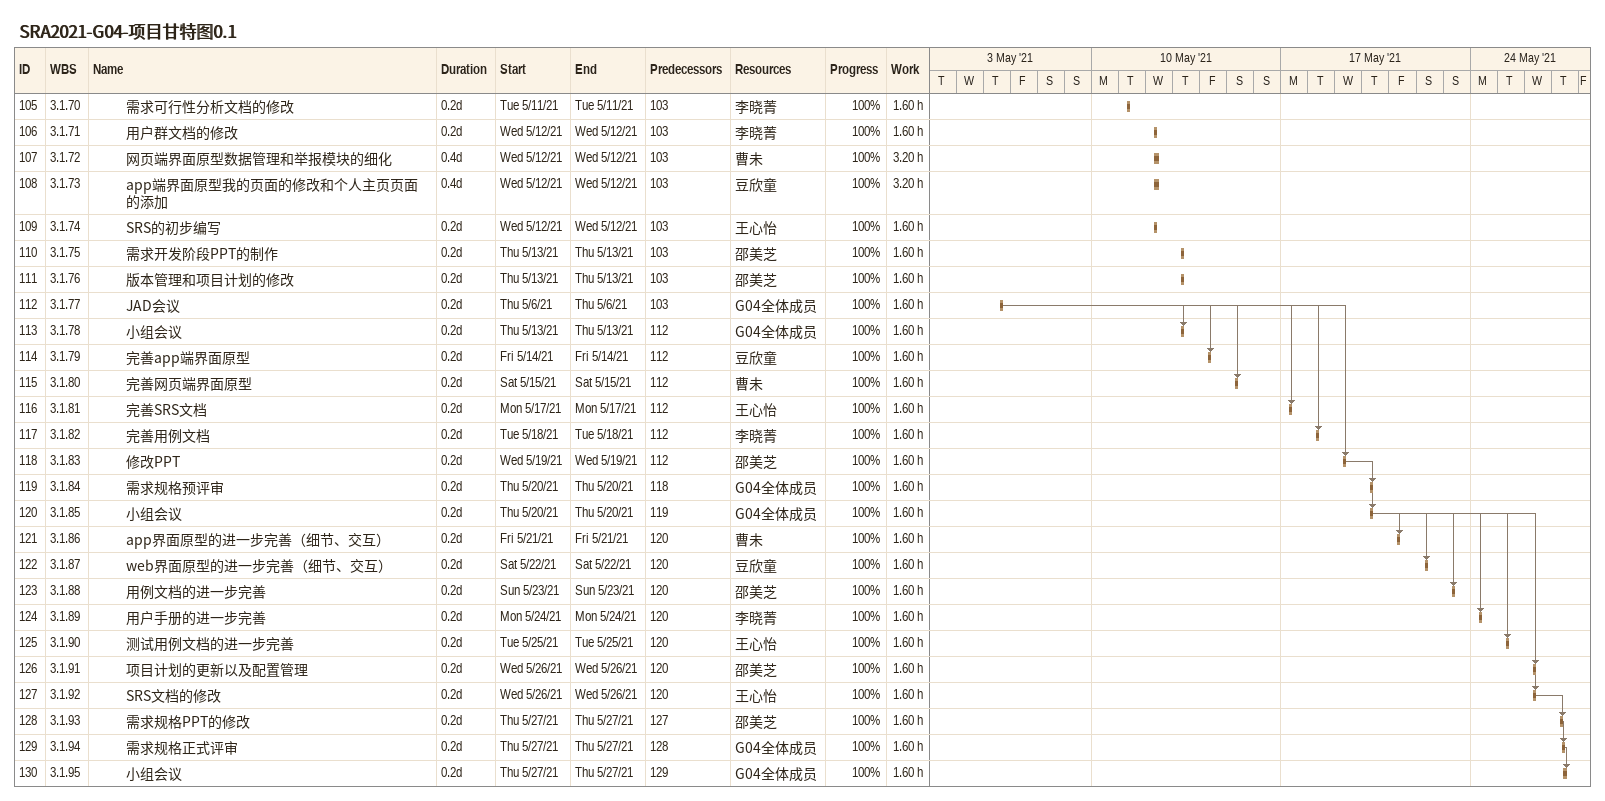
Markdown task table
SRA2021-G04-项目甘特图0.1

| ID | WBS | Task | Duration | Start | Finish | Predecessors | Resources | % complete | Work (h) |
|---|---|---|---|---|---|---|---|---|---|
| 105 | 3.1.70 | 需求可行性分析文档的修改 | 0.2d | 2021-05-11 | 2021-05-11 | 103 | 李晓菁 | 100 | 1.60 |
| 106 | 3.1.71 | 用户群文档的修改 | 0.2d | 2021-05-12 | 2021-05-12 | 103 | 李晓菁 | 100 | 1.60 |
| 107 | 3.1.72 | 网页端界面原型数据管理和举报模块的细化 | 0.4d | 2021-05-12 | 2021-05-12 | 103 | 曹未 | 100 | 3.20 |
| 108 | 3.1.73 | app端界面原型我的页面的修改和个人主页页面的添加 | 0.4d | 2021-05-12 | 2021-05-12 | 103 | 豆欣童 | 100 | 3.20 |
| 109 | 3.1.74 | SRS的初步编写 | 0.2d | 2021-05-12 | 2021-05-12 | 103 | 王心怡 | 100 | 1.60 |
| 110 | 3.1.75 | 需求开发阶段PPT的制作 | 0.2d | 2021-05-13 | 2021-05-13 | 103 | 邵美芝 | 100 | 1.60 |
| 111 | 3.1.76 | 版本管理和项目计划的修改 | 0.2d | 2021-05-13 | 2021-05-13 | 103 | 邵美芝 | 100 | 1.60 |
| 112 | 3.1.77 | JAD会议 | 0.2d | 2021-05-06 | 2021-05-06 | 103 | G04全体成员 | 100 | 1.60 |
| 113 | 3.1.78 | 小组会议 | 0.2d | 2021-05-13 | 2021-05-13 | 112 | G04全体成员 | 100 | 1.60 |
| 114 | 3.1.79 | 完善app端界面原型 | 0.2d | 2021-05-14 | 2021-05-14 | 112 | 豆欣童 | 100 | 1.60 |
| 115 | 3.1.80 | 完善网页端界面原型 | 0.2d | 2021-05-15 | 2021-05-15 | 112 | 曹未 | 100 | 1.60 |
| 116 | 3.1.81 | 完善SRS文档 | 0.2d | 2021-05-17 | 2021-05-17 | 112 | 王心怡 | 100 | 1.60 |
| 117 | 3.1.82 | 完善用例文档 | 0.2d | 2021-05-18 | 2021-05-18 | 112 | 李晓菁 | 100 | 1.60 |
| 118 | 3.1.83 | 修改PPT | 0.2d | 2021-05-19 | 2021-05-19 | 112 | 邵美芝 | 100 | 1.60 |
| 119 | 3.1.84 | 需求规格预评审 | 0.2d | 2021-05-20 | 2021-05-20 | 118 | G04全体成员 | 100 | 1.60 |
| 120 | 3.1.85 | 小组会议 | 0.2d | 2021-05-20 | 2021-05-20 | 119 | G04全体成员 | 100 | 1.60 |
| 121 | 3.1.86 | app界面原型的进一步完善（细节、交互） | 0.2d | 2021-05-21 | 2021-05-21 | 120 | 曹未 | 100 | 1.60 |
| 122 | 3.1.87 | web界面原型的进一步完善（细节、交互） | 0.2d | 2021-05-22 | 2021-05-22 | 120 | 豆欣童 | 100 | 1.60 |
| 123 | 3.1.88 | 用例文档的进一步完善 | 0.2d | 2021-05-23 | 2021-05-23 | 120 | 邵美芝 | 100 | 1.60 |
| 124 | 3.1.89 | 用户手册的进一步完善 | 0.2d | 2021-05-24 | 2021-05-24 | 120 | 李晓菁 | 100 | 1.60 |
| 125 | 3.1.90 | 测试用例文档的进一步完善 | 0.2d | 2021-05-25 | 2021-05-25 | 120 | 王心怡 | 100 | 1.60 |
| 126 | 3.1.91 | 项目计划的更新以及配置管理 | 0.2d | 2021-05-26 | 2021-05-26 | 120 | 邵美芝 | 100 | 1.60 |
| 127 | 3.1.92 | SRS文档的修改 | 0.2d | 2021-05-26 | 2021-05-26 | 120 | 王心怡 | 100 | 1.60 |
| 128 | 3.1.93 | 需求规格PPT的修改 | 0.2d | 2021-05-27 | 2021-05-27 | 127 | 邵美芝 | 100 | 1.60 |
| 129 | 3.1.94 | 需求规格正式评审 | 0.2d | 2021-05-27 | 2021-05-27 | 128 | G04全体成员 | 100 | 1.60 |
| 130 | 3.1.95 | 小组会议 | 0.2d | 2021-05-27 | 2021-05-27 | 129 | G04全体成员 | 100 | 1.60 |
